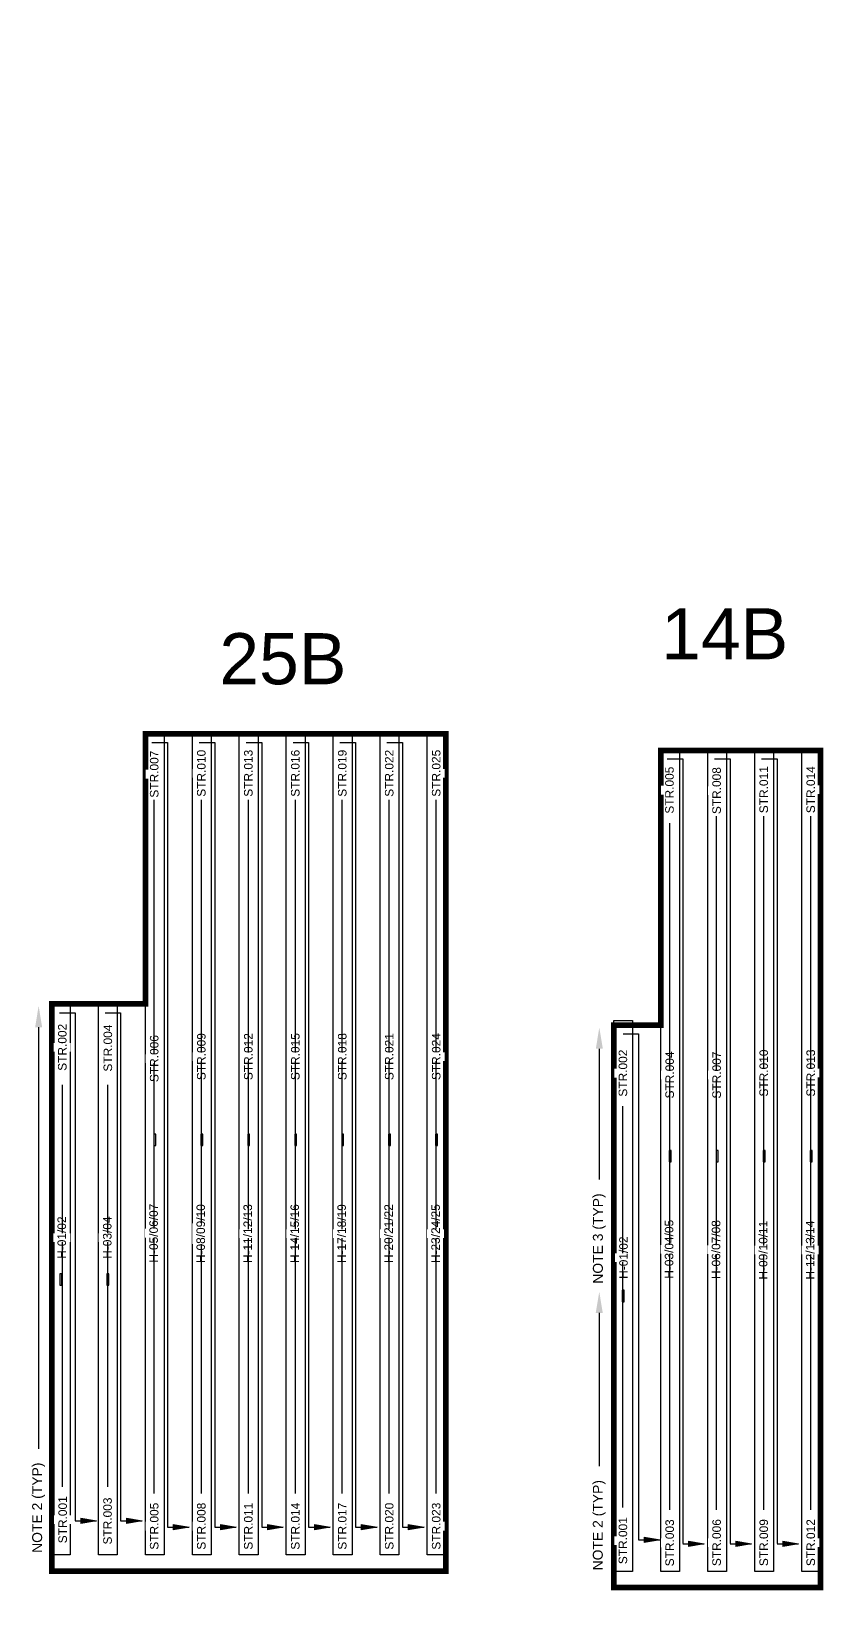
# Model space of a CAD drawing. Header units: feet. Extents: x -3 to 4075, y -14 to 63730.
# Drawn here: x 3538 to 3816, y 414 to 971 of the extents above; entities that cross this region are included whole.
import ezdxf
from ezdxf import colors
from ezdxf.entities.mleader import LeaderData, LeaderLine
from ezdxf.math import Vec2, Vec3

# ---------------------------------------------------------------- set-up
doc = ezdxf.new("R2010")
doc.units = ezdxf.units.FT
doc.header["$MEASUREMENT"] = 0
for name, color, linetype in [('E-TEXT', 7, 'Continuous'), ('G-ANNO-TEXT', 1, 'Continuous'), ('PV-LBD ARCHETYPES', 7, 'Continuous'), ('PVcase PV Modules (detailed)', 142, 'Continuous'), ('PVcase PV Modules (optimised)', 142, 'Continuous'), ('RISEN', 130, 'Continuous')]:
    doc.layers.add(name, color=color, linetype=linetype)
doc.styles.add('NEI-A', font='arial.ttf')

# ---------------------------------------------------------------- blocks, each defined once
blk = doc.blocks.new('1P58@52DEG F TR ID1 PVBlock')
at = {"color": 0}
blk.add_polyline3d([(0, 1.1355, 0), (0, -192.7565, 0), (-6.614, -192.7565, 0), (-6.614, 1.1355, 0)], close=True, dxfattribs=at)
at = {"layer": 'PVcase PV Modules (detailed)', "color": 0}
blk.add_lwpolyline([(-2.9763, -93.8105), (-3.6377, -93.8105), (-3.6377, -97.8105), (-2.9763, -97.8105)], close=True, dxfattribs=at)
at = {"layer": 'PVcase PV Modules (optimised)', "color": 0}
blk.add_lwpolyline([(-2.9763, -93.8105), (-3.6377, -93.8105), (-3.6377, -97.8105), (-2.9763, -97.8105)], close=True, dxfattribs=at)
blk = doc.blocks.new('1P87@52DEG F TR ID1 PVBlock')
at = {"color": 0}
blk.add_polyline3d([(0, 1.1355, 0), (0, -287.7025, 0), (-6.614, -287.7025, 0), (-6.614, 1.1355, 0)], close=True, dxfattribs=at)
at = {"layer": 'PVcase PV Modules (detailed)', "color": 0}
blk.add_lwpolyline([(-2.9763, -142.9205), (-3.6377, -142.9205), (-3.6377, -146.9205), (-2.9763, -146.9205)], close=True, dxfattribs=at)
at = {"layer": 'PVcase PV Modules (optimised)', "color": 0}
blk.add_lwpolyline([(-2.9763, -142.9205), (-3.6377, -142.9205), (-3.6377, -146.9205), (-2.9763, -146.9205)], close=True, dxfattribs=at)
blk = doc.blocks.new('_ClosedBlank')
at = {"color": 0, "linetype": 'ByBlock', "lineweight": -2}
for p, q in [((-1, 0.17), (0, 0)), ((-1, 0.17), (-1, -0.17)), ((0, 0), (-1, -0.17))]:
    blk.add_line(p, q, dxfattribs=at)
blk = doc.blocks.new('AR')
h = blk.add_hatch(color=256)
h.dxf.hatch_style = 1
h.paths.add_polyline_path([(0, 0.03), (0, -0.03), (0.18, 0)])
at = {"xscale": 0.1800047113158301, "yscale": 0.1800047113158301, "zscale": 0.1800047113158301}
blk.add_blockref('_ClosedBlank', (0.18, 0), dxfattribs=at)

msp = doc.modelspace()

# ---------------------------------------------------------------- linework, layer by layer
at = {"const_width": 2}
for points in [[(3544.75, 429.51), (3683.5, 429.51), (3683.5, 724.03), (3577.67, 724.03), (3577.67, 629.09), (3544.75, 629.09)], [(3815.39, 718.2), (3759.17, 718.2), (3759.17, 621.51), (3742.63, 621.51), (3742.63, 423.74), (3815.39, 423.74)]]:
    msp.add_lwpolyline(points, close=True, dxfattribs=at)
at = {"layer": 'E-TEXT'}
for p, q in [((3580, 721.02), (3585.5, 721.02)), ((3662.73, 721.03), (3668.23, 721.03)), ((3761.36, 715.21), (3766.86, 715.21)), ((3766.86, 715.21), (3766.86, 439.15)), ((3778.03, 715.24), (3783.53, 715.24)), ((3580.8, 456.82), (3580.8, 700.84)), ((3597.39, 456.82), (3597.39, 700.84)), ((3613.94, 456.82), (3613.94, 700.84)), ((3630.48, 456.82), (3630.48, 700.84)), ((3647.01, 456.82), (3647.01, 700.84)), ((3663.55, 456.82), (3663.55, 700.84)), ((3680.09, 456.82), (3680.09, 700.85)), ((3762.3, 451.03), (3762.3, 692.57)), ((3778.83, 451.03), (3778.83, 695.06)), ((3795.42, 451.03), (3795.42, 695.06)), ((3811.97, 451.03), (3811.97, 695.06)), ((3547.44, 625.95), (3552.94, 625.95)), ((3563.47, 625.95), (3568.97, 625.95)), ((3745.85, 618.56), (3751.35, 618.56)), ((3751.35, 618.56), (3751.35, 440.5)), ((3548.44, 459.1), (3548.44, 600.62)), ((3564.47, 459.1), (3564.47, 600.62)), ((3745.83, 451.83), (3745.83, 593.03)), ((3751.35, 440.45), (3758.9, 440.45)), ((3766.86, 439.11), (3774.42, 439.11))]:
    msp.add_line(p, q, dxfattribs=at)

# ---------------------------------------------------------------- block references
at = {"layer": 'E-TEXT', "xscale": 30.78777906583937, "yscale": 30.78777906583937, "zscale": 30.78777906583937}
for p in [(3554.95, 447.17), (3570.98, 447.17), (3587.51, 444.89), (3604.11, 444.89), (3620.64, 444.89), (3637.18, 444.89), (3653.71, 444.89), (3670.25, 444.9), (3753.36, 440.45), (3768.87, 439.11), (3785.54, 439.11), (3802.14, 439.11)]:
    msp.add_blockref('AR', p, dxfattribs=at)
at = {"layer": 'RISEN', "rotation": 180}
for p in [(3577.67, 436.34), (3594.21, 436.34), (3610.74, 436.34), (3627.28, 436.34), (3643.82, 436.34), (3660.35, 436.34), (3676.89, 436.34), (3759.17, 430.5), (3775.7, 430.5), (3792.24, 430.5), (3808.78, 430.5)]:
    msp.add_blockref('1P87@52DEG F TR ID1 PVBlock', p, dxfattribs=at)
at = {"layer": 'RISEN'}
for p in [(3551.22, 627.92), (3567.75, 627.92), (3749.25, 622.08)]:
    msp.add_blockref('1P58@52DEG F TR ID1 PVBlock', p, dxfattribs=at)

# ---------------------------------------------------------------- texts
at = {"layer": 'PV-LBD ARCHETYPES', "style": 'NEI-A'}
for s, p in [('14B', (3759.29, 750.26)), ('25B', (3603.73, 741.48))]:
    msp.add_text(s, height=18, dxfattribs=at).set_placement(p)

# ---------------------------------------------------------------- leaders
at = {"layer": 'G-ANNO-TEXT'}
ml = msp.add_multileader_mtext('Standard', dxfattribs=at)
ml.set_content('NOTE 3 (TYP)', color=256, style='NEI-A')
ml.set_leader_properties()
ml.build(insert=Vec2(0, 0))
ml.multileader.update_dxf_attribs({"dogleg_length": 0.0625, "arrow_head_size": 7.5, "scale": 60})
ctx = ml.context
ctx.base_point, ctx.scale, ctx.char_height, ctx.arrow_head_size, ctx.landing_gap_size, ctx.plane_origin, ctx.plane_x_axis, ctx.plane_y_axis = Vec3(3737.51, 525.19), 60, 3.5, 7.5, 5.4, Vec3(3815.65, 455.93), Vec3(0, 1), Vec3(-1, 0)
notes = []
notes.append((ctx, [(1, (1, 1, 0), (3737.51, 570.98), (0, -1), 3.75, [(0, [(3737.51, 620.76)], 0, [])])]))
ctx.mtext.insert, ctx.mtext.text_direction, ctx.mtext.rotation, ctx.mtext.width, ctx.mtext.flow_direction = Vec3(3735.25, 530.59), Vec3(0, 1), 1.570796, 1027, 5
ml = msp.add_multileader_mtext('Standard', dxfattribs=at)
ml.set_content('NOTE 2 (TYP)', color=256, style='NEI-A')
ml.set_leader_properties()
ml.build(insert=Vec2(0, 0))
ml.multileader.update_dxf_attribs({"dogleg_length": 0.0625, "arrow_head_size": 7.5, "scale": 60})
ctx = ml.context
ctx.base_point, ctx.scale, ctx.char_height, ctx.arrow_head_size, ctx.landing_gap_size, ctx.plane_origin, ctx.plane_x_axis, ctx.plane_y_axis = Vec3(3540.09, 430.49, 5.56), 60, 3.5, 7.5, 5.4, Vec3(3618.22, 361.22, 5.56), Vec3(0, 1), Vec3(-1, 0)
notes.append((ctx, [(1, (1, 1, 0), (3540.09, 476.28, 5.56), (0, -1), 3.75, [(0, [(3540.09, 628.34, 5.56)], 0, [])])]))
ctx.mtext.insert, ctx.mtext.text_direction, ctx.mtext.rotation, ctx.mtext.width, ctx.mtext.flow_direction = Vec3(3537.82, 435.89, 5.56), Vec3(0, 1), 1.570796, 55.295, 5
ml = msp.add_multileader_mtext('Standard', dxfattribs=at)
ml.set_content('NOTE 2 (TYP)', color=256, style='NEI-A')
ml.set_leader_properties()
ml.build(insert=Vec2(0, 0))
ml.multileader.update_dxf_attribs({"dogleg_length": 0.0625, "arrow_head_size": 7.5, "scale": 60})
ctx = ml.context
ctx.base_point, ctx.scale, ctx.char_height, ctx.arrow_head_size, ctx.landing_gap_size, ctx.plane_origin, ctx.plane_x_axis, ctx.plane_y_axis = Vec3(3737.49, 424.34), 60, 3.5, 7.5, 5.4, Vec3(3815.63, 355.07), Vec3(0, 1), Vec3(-1, 0)
notes.append((ctx, [(1, (1, 1, 0), (3737.49, 470.13), (0, -1), 3.75, [(0, [(3737.49, 527.81)], 0, [])])]))
ctx.mtext.insert, ctx.mtext.text_direction, ctx.mtext.rotation, ctx.mtext.width, ctx.mtext.flow_direction = Vec3(3735.23, 429.74), Vec3(0, 1), 1.570796, 55.295, 5
ml = msp.add_multileader_mtext('Standard', dxfattribs=at)
ml.set_content('NOTE 2 (TYP)', color=256, style='NEI-A')
ml.set_leader_properties()
ml.build(insert=Vec2(0, 0))
ml.multileader.update_dxf_attribs({"dogleg_length": 0.0625, "arrow_head_size": 7.5, "scale": 60})
ctx = ml.context
ctx.base_point, ctx.scale, ctx.char_height, ctx.arrow_head_size, ctx.landing_gap_size, ctx.plane_origin, ctx.plane_x_axis, ctx.plane_y_axis = Vec3(3693.29, 51.86, 5.56), 60, 3.5, 7.5, 5.4, Vec3(3771.42, -17.41, 5.56), Vec3(0, 1), Vec3(-1, 0)
notes.append((ctx, [(1, (1, 1, 0), (3693.29, 97.65, 5.56), (0, -1), 3.75, [(0, [(3693.29, 249.71, 5.56)], 0, [])])]))
ctx.mtext.insert, ctx.mtext.text_direction, ctx.mtext.rotation, ctx.mtext.width, ctx.mtext.flow_direction = Vec3(3691.02, 57.26, 5.56), Vec3(0, 1), 1.570796, 55.295, 5
for ctx, leaders in notes:
    for number, flags, end, landing, length, lines in leaders:
        leader = LeaderData()
        leader.index, (leader.has_last_leader_line, leader.has_dogleg_vector, leader.attachment_direction) = number, flags
        leader.last_leader_point, leader.dogleg_vector, leader.dogleg_length = Vec3(end), Vec3(landing), length
        for number, points, colour, breaks in lines:
            line = LeaderLine()
            line.index, line.vertices, line.color, line.breaks = number, Vec3.list(points), colors.encode_raw_color(colour), breaks
            leader.lines.append(line)
        ctx.leaders.append(leader)

# ---------------------------------------------------------------- next in the draw order: texts
at = {"layer": 'G-ANNO-TEXT', "char_height": 3, "attachment_point": 5, "rotation": 90, "style": 'NEI-A', "bg_fill": 3, "box_fill_scale": 1.5, "bg_fill_color": 256, "bg_fill_transparency": 0}
for s, width, heights, insert in [('STR.007', 0.0963, [0], (3580.8, 709.87)), ('STR.010', 0.0963, [0], (3597.39, 710.18)), ('STR.013', 5.5386, [3.1], (3613.94, 710.18)), ('STR.016', 0.0963, [0], (3630.48, 710.18)), ('STR.019', 0.0963, [0], (3647.01, 710.18)), ('STR.022', 0.0963, [0], (3663.55, 710.18)), ('STR.025', 0.0963, [0], (3680.09, 710.19)), ('STR.005', 0.0823, [0], (3762.23, 704.24)), ('STR.008', 0.0963, [0], (3778.83, 704.08)), ('STR.011', 0.0963, [0], (3795.42, 704.4)), ('STR.014', 0.0963, [0], (3811.97, 704.4)), ('STR.004', 0.0823, [0], (3564.47, 613.49)), ('STR.006', 0.0963, [0], (3580.8, 609.8)), ('STR.009', 0.0963, [0], (3597.39, 610.49)), ('STR.012', 0.0963, [0], (3613.94, 610.49)), ('STR.015', 0.0963, [0], (3630.48, 610.49)), ('STR.018', 0.0963, [0], (3647.01, 610.49)), ('STR.021', 0.0963, [0], (3663.55, 610.49)), ('STR.024', 0.0963, [0], (3680.09, 610.5)), ('STR.002', 0.0963, [0], (3745.83, 604.68)), ('STR.004', 0.0963, [0], (3762.3, 604.03)), ('STR.007', 0.0963, [0], (3778.83, 604.01)), ('STR.010', 0.0963, [0], (3795.42, 604.71)), ('STR.013', 0.0963, [0], (3811.97, 604.71)), ('STR.001', 0.0963, [0], (3548.56, 447.55)), ('STR.001', 0.0823, [0], (3745.83, 440.19)), ('STR.003', 0.0963, [0], (3762.3, 439.43)), ('STR.006', 0.0963, [0], (3778.83, 439.5))]:
    msp.add_mtext_dynamic_manual_height_columns(s, width=width, gutter_width=0.561, heights=heights, dxfattribs=dict(at, insert=insert))
for s, insert, width in [('H-05/06/07', (3580.59, 548.39), 0.0823), ('H-08/09/10', (3597.18, 548.21), 4.2409), ('H-11/12/13', (3613.74, 548.21), 0.0823), ('H-14/15/16', (3630.27, 548.21), 0.0823), ('H-17/18/19', (3646.81, 548.21), 0.0823), ('H-20/21/22', (3663.34, 548.21), 0.0823), ('H-23/24/25', (3679.88, 548.21), 0.0823), ('H-03/04', (3564.27, 546.81), 0.0823), ('H-03/04/05', (3762.09, 542.71), 0.0823), ('H-06/07/08', (3778.62, 542.6), 0.0823), ('H-09/10/11', (3795.21, 542.42), 0.0823), ('H-12/13/14', (3811.77, 542.42), 0.0823), ('H-01/02', (3746.04, 539.76), 0.0823)]:
    msp.add_mtext(s, dxfattribs=dict(at, insert=insert, width=width))

# ---------------------------------------------------------------- next in the draw order: linework, layer by layer
at = {"layer": 'E-TEXT'}
for p, q in [((3596.59, 721.02), (3602.09, 721.02)), ((3613.13, 721.02), (3618.63, 721.02)), ((3629.66, 721.02), (3635.16, 721.02)), ((3646.2, 721.02), (3651.7, 721.02)), ((3783.53, 715.24), (3783.53, 439.15)), ((3794.62, 715.24), (3800.12, 715.24)), ((3552.94, 625.95), (3552.94, 447.22)), ((3552.94, 447.17), (3560.49, 447.17)), ((3783.53, 439.11), (3791.09, 439.11))]:
    msp.add_line(p, q, dxfattribs=at)

# ---------------------------------------------------------------- next in the draw order: texts
at = {"layer": 'G-ANNO-TEXT', "char_height": 3, "attachment_point": 5, "rotation": 90, "style": 'NEI-A', "bg_fill": 3, "box_fill_scale": 1.5, "bg_fill_color": 256, "bg_fill_transparency": 0}
for s, width, insert in [('STR.002', 0.0823, (3548.44, 613.77)), ('STR.003', 0.0963, (3564.37, 447.1)), ('STR.009', 0.0963, (3795.42, 439.5))]:
    msp.add_mtext_dynamic_manual_height_columns(s, width=width, gutter_width=0.561, heights=[0], dxfattribs=dict(at, insert=insert))
at = {"layer": 'G-ANNO-TEXT', "insert": (3548.24, 546.81), "char_height": 3, "width": 0.0823, "attachment_point": 5, "rotation": 90, "style": 'NEI-A', "bg_fill": 3, "box_fill_scale": 1.5, "bg_fill_color": 256, "bg_fill_transparency": 0}
msp.add_mtext('H-01/02', dxfattribs=at)

# ---------------------------------------------------------------- next in the draw order: linework, layer by layer
at = {"layer": 'E-TEXT'}
for p, q in [((3800.12, 715.24), (3800.12, 439.15)), ((3568.97, 625.95), (3568.97, 447.22)), ((3568.97, 447.17), (3576.52, 447.17)), ((3800.12, 439.11), (3807.68, 439.11))]:
    msp.add_line(p, q, dxfattribs=at)

# ---------------------------------------------------------------- next in the draw order: texts
at = {"layer": 'G-ANNO-TEXT', "char_height": 3, "attachment_point": 5, "rotation": 90, "style": 'NEI-A', "bg_fill": 3, "box_fill_scale": 1.5, "bg_fill_color": 256, "bg_fill_transparency": 0}
for s, insert in [('STR.005', (3580.8, 445.28)), ('STR.012', (3811.97, 439.5))]:
    msp.add_mtext_dynamic_manual_height_columns(s, width=0.0963, gutter_width=0.561, heights=[0], dxfattribs=dict(at, insert=insert))

# ---------------------------------------------------------------- next in the draw order: linework, layer by layer
at = {"layer": 'E-TEXT'}
for p, q in [((3585.5, 721.02), (3585.5, 444.93)), ((3585.5, 444.89), (3593.06, 444.89))]:
    msp.add_line(p, q, dxfattribs=at)

# ---------------------------------------------------------------- next in the draw order: texts
at = {"layer": 'G-ANNO-TEXT', "insert": (3597.39, 445.28), "char_height": 3, "attachment_point": 5, "rotation": 90, "style": 'NEI-A', "bg_fill": 3, "box_fill_scale": 1.5, "bg_fill_color": 256, "bg_fill_transparency": 0}
msp.add_mtext_dynamic_manual_height_columns('STR.008', width=0.0963, gutter_width=0.561, heights=[0], dxfattribs=at)

# ---------------------------------------------------------------- next in the draw order: linework, layer by layer
at = {"layer": 'E-TEXT'}
for p, q in [((3602.09, 721.02), (3602.09, 444.93)), ((3602.09, 444.89), (3609.65, 444.89))]:
    msp.add_line(p, q, dxfattribs=at)

# ---------------------------------------------------------------- next in the draw order: texts
at = {"layer": 'G-ANNO-TEXT', "insert": (3613.94, 445.28), "char_height": 3, "attachment_point": 5, "rotation": 90, "style": 'NEI-A', "bg_fill": 3, "box_fill_scale": 1.5, "bg_fill_color": 256, "bg_fill_transparency": 0}
msp.add_mtext_dynamic_manual_height_columns('STR.011', width=0.0963, gutter_width=0.561, heights=[0], dxfattribs=at)

# ---------------------------------------------------------------- next in the draw order: linework, layer by layer
at = {"layer": 'E-TEXT'}
for p, q in [((3618.63, 721.02), (3618.63, 444.93)), ((3618.63, 444.89), (3626.18, 444.89))]:
    msp.add_line(p, q, dxfattribs=at)

# ---------------------------------------------------------------- next in the draw order: texts
at = {"layer": 'G-ANNO-TEXT', "insert": (3630.48, 445.28), "char_height": 3, "attachment_point": 5, "rotation": 90, "style": 'NEI-A', "bg_fill": 3, "box_fill_scale": 1.5, "bg_fill_color": 256, "bg_fill_transparency": 0}
msp.add_mtext_dynamic_manual_height_columns('STR.014', width=0.0963, gutter_width=0.561, heights=[0], dxfattribs=at)

# ---------------------------------------------------------------- next in the draw order: linework, layer by layer
at = {"layer": 'E-TEXT'}
for p, q in [((3635.16, 721.02), (3635.16, 444.93)), ((3635.16, 444.89), (3642.72, 444.89))]:
    msp.add_line(p, q, dxfattribs=at)

# ---------------------------------------------------------------- next in the draw order: texts
at = {"layer": 'G-ANNO-TEXT', "insert": (3647.01, 445.28), "char_height": 3, "attachment_point": 5, "rotation": 90, "style": 'NEI-A', "bg_fill": 3, "box_fill_scale": 1.5, "bg_fill_color": 256, "bg_fill_transparency": 0}
msp.add_mtext_dynamic_manual_height_columns('STR.017', width=0.0963, gutter_width=0.561, heights=[0], dxfattribs=at)

# ---------------------------------------------------------------- next in the draw order: linework, layer by layer
at = {"layer": 'E-TEXT'}
for p, q in [((3651.7, 721.02), (3651.7, 444.93)), ((3651.7, 444.89), (3659.25, 444.89))]:
    msp.add_line(p, q, dxfattribs=at)

# ---------------------------------------------------------------- next in the draw order: texts
at = {"layer": 'G-ANNO-TEXT', "insert": (3663.55, 445.28), "char_height": 3, "attachment_point": 5, "rotation": 90, "style": 'NEI-A', "bg_fill": 3, "box_fill_scale": 1.5, "bg_fill_color": 256, "bg_fill_transparency": 0}
msp.add_mtext_dynamic_manual_height_columns('STR.020', width=0.0963, gutter_width=0.561, heights=[0], dxfattribs=at)

# ---------------------------------------------------------------- next in the draw order: linework, layer by layer
at = {"layer": 'E-TEXT'}
for p, q in [((3668.23, 721.03), (3668.23, 444.94)), ((3668.23, 444.9), (3675.79, 444.9))]:
    msp.add_line(p, q, dxfattribs=at)

# ---------------------------------------------------------------- next in the draw order: texts
at = {"layer": 'G-ANNO-TEXT', "insert": (3680.09, 445.29), "char_height": 3, "attachment_point": 5, "rotation": 90, "style": 'NEI-A', "bg_fill": 3, "box_fill_scale": 1.5, "bg_fill_color": 256, "bg_fill_transparency": 0}
msp.add_mtext_dynamic_manual_height_columns('STR.023', width=0.0963, gutter_width=0.561, heights=[0], dxfattribs=at)

doc.saveas('drawing.dxf')
